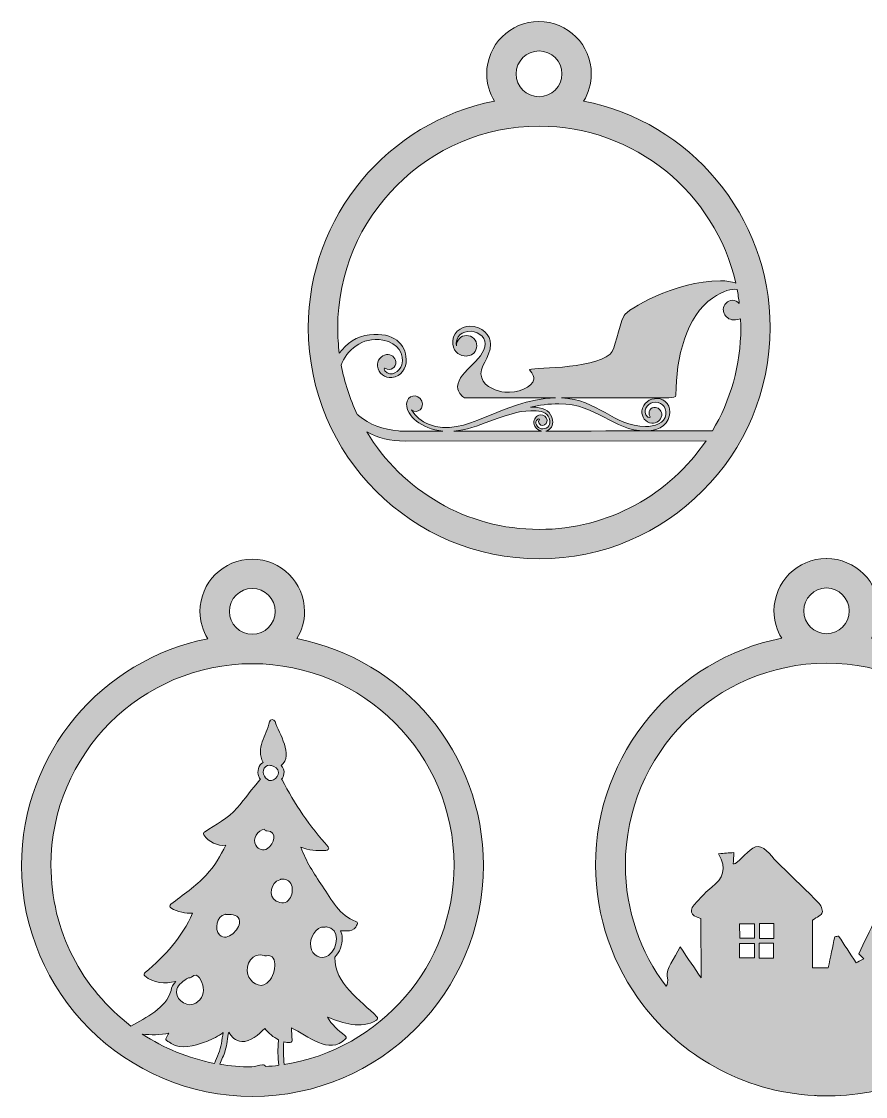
# Model space of a CAD drawing. Header units: inches. Extents: x -1104 to 5451, y -3757 to -136.
# Drawn here: x -418 to 300, y -3757 to -2843 of the extents above; entities that cross this region are included whole.
import ezdxf

# ---------------------------------------------------------------- set-up
doc = ezdxf.new("R2010")
doc.units = ezdxf.units.IN
doc.header["$MEASUREMENT"] = 0
doc.layers.add('Layer 1', color=7, linetype='Continuous')

# ---------------------------------------------------------------- blocks, each defined once
blk = doc.blocks.new('block 4')
at = {"layer": 'Layer 1', "true_color": 0xf8ca98}
h = blk.add_hatch(color=31, dxfattribs=at)
h.dxf.hatch_style = 2
edge = h.paths.add_edge_path()
edge.add_spline(control_points=[(218.92, -3103.1), (218.84, -3007.73), (150.48, -2928.09), (60.21, -2910.43), (64.36, -2903.67), (66.74, -2895.73), (66.73, -2887.24), (66.71, -2862.7), (46.73, -2842.75), (22.19, -2842.77), (-2.35, -2842.8), (-22.29, -2862.77), (-22.27, -2887.31), (-22.26, -2895.8), (-19.85, -2903.74), (-15.71, -2910.5), (-105.94, -2928.31), (-174.16, -3008.07), (-174.08, -3103.44), (-173.99, -3211.79), (-85.76, -3299.87), (22.59, -3299.77), (130.94, -3299.68), (219.01, -3211.45), (218.92, -3103.1)], knot_values=[0, 0, 0, 0, 1, 1, 1, 2, 2, 2, 3, 3, 3, 4, 4, 4, 5, 5, 5, 6, 6, 6, 7, 7, 7, 8, 8, 8, 8], degree=3, periodic=1)
edge = h.paths.add_edge_path()
edge.add_spline(control_points=[(169.71, -3191.04), (169.49, -3190.99), (169.29, -3190.97), (169.12, -3190.97), (169.12, -3190.97), (96.89, -3191.03), (28.16, -3191.09), (31.97, -3190.23), (34.61, -3186.33), (33.82, -3181.79), (32.58, -3174.65), (27.12, -3171.58), (19.53, -3170.82), (18.24, -3170.69), (16.71, -3170.66), (14.95, -3170.74), (22.4, -3169.03), (30.39, -3167.92), (39.16, -3167.92), (71.85, -3167.89), (84.79, -3190.95), (112.94, -3190.92), (121.06, -3190.92), (131.36, -3188.17), (133.39, -3177.72), (134.9, -3170.03), (129.87, -3163.5), (122.91, -3163.51), (116.36, -3163.24), (110.6, -3167.38), (109.84, -3173.89), (109.24, -3179.09), (112.98, -3183.81), (118.18, -3184.41), (122.35, -3184.89), (126.12, -3181.91), (126.6, -3177.75), (126.98, -3174.41), (124.6, -3171.4), (121.27, -3171.01), (117.44, -3170.56), (114.15, -3174.68), (116.81, -3179.05), (117.17, -3179.65), (115.25, -3179.6), (114.71, -3179.15), (109.38, -3174.61), (114.43, -3167.51), (119.09, -3166.77), (125.28, -3165.78), (130.78, -3169.62), (130.24, -3177.04), (129.69, -3184.46), (119.94, -3187.21), (113.08, -3187.22), (113.08, -3187.22), (112.94, -3187.22), (112.94, -3187.22), (85.39, -3187.24), (72.4, -3163.85), (41.23, -3162.88), (41.23, -3162.88), (63.98, -3162.86), (63.98, -3162.86), (63.98, -3162.86), (129.5, -3162.8), (132.78, -3162.8), (136.06, -3162.8), (138.73, -3162.28), (138.72, -3160.43), (138.7, -3128.75), (147.79, -3092.86), (169.82, -3077.97), (179.35, -3071.53), (186.11, -3069.95), (190.78, -3070.6), (191.54, -3074.53), (192.17, -3078.5), (192.66, -3082.51), (191.23, -3080.91), (189.16, -3079.9), (186.84, -3079.9), (182.54, -3079.91), (179.06, -3083.4), (179.06, -3087.7), (179.06, -3088.92), (179.35, -3090.06), (179.84, -3091.09), (181.08, -3093.87), (183.76, -3096.52), (187.88, -3096.51), (190.07, -3096.51), (192.02, -3096.21), (193.74, -3095.67), (193.85, -3098.14), (193.92, -3100.63), (193.92, -3103.13), (193.95, -3135.23), (185.1, -3165.3), (169.71, -3191.04)], knot_values=[0, 0, 0, 0, 1, 1, 1, 2, 2, 2, 3, 3, 3, 4, 4, 4, 5, 5, 5, 6, 6, 6, 7, 7, 7, 8, 8, 8, 9, 9, 9, 10, 10, 10, 11, 11, 11, 12, 12, 12, 13, 13, 13, 14, 14, 14, 15, 15, 15, 16, 16, 16, 17, 17, 17, 18, 18, 18, 19, 19, 19, 20, 20, 20, 21, 21, 21, 22, 22, 22, 23, 23, 23, 24, 24, 24, 25, 25, 25, 26, 26, 26, 27, 27, 27, 28, 28, 28, 29, 29, 29, 30, 30, 30, 31, 31, 31, 32, 32, 32, 33, 33, 33, 33], degree=3, periodic=1)
edge = h.paths.add_edge_path()
edge.add_spline(control_points=[(-19.73, -3182.65), (1.07, -3175.48), (6.88, -3173.35), (19.91, -3173.97), (25.57, -3174.24), (30.38, -3176.3), (31.44, -3182.25), (32.31, -3187.13), (28.16, -3189.75), (24.03, -3189.1), (20.93, -3188.62), (17.56, -3183.89), (21.1, -3180.86), (21.46, -3180.56), (22.74, -3180.53), (22.5, -3180.93), (20.73, -3183.84), (22.93, -3186.58), (25.48, -3186.28), (27.7, -3186.01), (29.28, -3184), (29.02, -3181.78), (28.69, -3179.01), (26.18, -3177.03), (23.41, -3177.35), (19.94, -3177.76), (17.46, -3180.91), (17.87, -3184.37), (18.29, -3187.93), (20.95, -3190.42), (24.31, -3191.09), (-2.88, -3191.12), (-29.3, -3191.14), (-50.22, -3191.16), (-39.77, -3190.16), (-29.94, -3186.65), (-19.73, -3182.65)], knot_values=[0, 0, 0, 0, 1, 1, 1, 2, 2, 2, 3, 3, 3, 4, 4, 4, 5, 5, 5, 6, 6, 6, 7, 7, 7, 8, 8, 8, 9, 9, 9, 10, 10, 10, 11, 11, 11, 12, 12, 12, 12], degree=3, periodic=1)
edge = h.paths.add_edge_path()
edge.add_spline(control_points=[(22.22, -2867.77), (32.97, -2867.76), (41.72, -2876.5), (41.73, -2887.26), (41.74, -2898.01), (33, -2906.76), (22.25, -2906.77), (11.5, -2906.78), (2.74, -2898.04), (2.73, -2887.29), (2.72, -2876.53), (11.47, -2867.78), (22.22, -2867.77)], knot_values=[0, 0, 0, 0, 1, 1, 1, 2, 2, 2, 3, 3, 3, 4, 4, 4, 4], degree=3, periodic=1)
edge = h.paths.add_edge_path()
edge.add_spline(control_points=[(22.27, -2931.77), (103.84, -2931.7), (172.32, -2988.87), (189.67, -3065.27), (185.93, -3063.98), (181.55, -3063.3), (176.68, -3063.3), (137, -3063.34), (96.83, -3088.29), (94.58, -3092.8), (89.27, -3103.43), (87.42, -3121.62), (82.71, -3125.72), (67.54, -3138.94), (12.69, -3137.17), (14.02, -3138.91), (17.62, -3142.61), (17.89, -3145.38), (17.72, -3146.9), (16.94, -3154.05), (3.77, -3159.16), (-6.88, -3158), (-12.98, -3157.33), (-23.98, -3153.99), (-26.57, -3145.91), (-29.8, -3135.87), (-19, -3129.5), (-19.01, -3117.2), (-19.02, -3109.61), (-26, -3101.82), (-36.66, -3101.83), (-44.35, -3101.84), (-52.53, -3108.17), (-51.1, -3117.33), (-49.97, -3124.61), (-44.92, -3127.32), (-39.41, -3127.26), (-38.76, -3127.26), (-35.53, -3127.22), (-33.32, -3124.78), (-31.7, -3123.19), (-30.7, -3120.99), (-30.7, -3118.54), (-30.7, -3113.73), (-34.61, -3109.83), (-39.42, -3109.83), (-44.23, -3109.84), (-48.13, -3113.74), (-48.13, -3118.56), (-49.22, -3113.76), (-45.93, -3107.26), (-38.4, -3106.35), (-30.71, -3105.42), (-23.63, -3110.54), (-23.62, -3116.79), (-23.61, -3131.11), (-49.89, -3142.16), (-46.76, -3155.57), (-45.94, -3159.09), (-43.22, -3161.49), (-41.12, -3162.95), (-41.12, -3162.95), (36.2, -3162.88), (36.2, -3162.88), (-11.11, -3164.29), (-39.94, -3197.98), (-71.74, -3185.24), (-77.56, -3182.91), (-83.23, -3178.61), (-86.23, -3173.05), (-81.09, -3177.05), (-75.04, -3171.27), (-77.5, -3165.75), (-80.78, -3158.39), (-90.23, -3160.49), (-90.43, -3168.13), (-90.69, -3177.72), (-78.11, -3189.44), (-59.76, -3191.17), (-77.45, -3191.18), (-89.76, -3191.19), (-92.9, -3191.2), (-94.25, -3191.2), (-95.76, -3191.13), (-97.34, -3190.99), (-110.25, -3189.89), (-122.38, -3185.63), (-131.5, -3177.75), (-131.82, -3177.48), (-132.13, -3177.2), (-132.44, -3176.93), (-138.71, -3163.8), (-143.35, -3149.75), (-146.12, -3135.04), (-141.74, -3122.62), (-128.73, -3110.52), (-110.55, -3113.74), (-97.18, -3116.11), (-92.23, -3126), (-94.6, -3134.79), (-96.04, -3140.11), (-103.75, -3146.15), (-109.06, -3139.93), (-109.6, -3139.31), (-109.65, -3137.05), (-108.95, -3137.48), (-103.84, -3140.58), (-99.04, -3136.72), (-99.57, -3132.25), (-100.02, -3128.36), (-103.55, -3125.58), (-107.45, -3126.03), (-112.31, -3126.61), (-115.79, -3131.02), (-115.22, -3135.89), (-114.5, -3141.97), (-108.99, -3146.32), (-102.91, -3145.6), (-95.3, -3144.71), (-90.43, -3137.86), (-90.76, -3130.21), (-91.32, -3117.02), (-101.03, -3106.96), (-122.09, -3109.18), (-132.4, -3110.26), (-142.07, -3116.63), (-147.71, -3124.95), (-148.61, -3117.9), (-149.07, -3110.71), (-149.08, -3103.42), (-149.16, -3008.85), (-72.29, -2931.86), (22.27, -2931.77)], knot_values=[0, 0, 0, 0, 1, 1, 1, 2, 2, 2, 3, 3, 3, 4, 4, 4, 5, 5, 5, 6, 6, 6, 7, 7, 7, 8, 8, 8, 9, 9, 9, 10, 10, 10, 11, 11, 11, 12, 12, 12, 13, 13, 13, 14, 14, 14, 15, 15, 15, 16, 16, 16, 17, 17, 17, 18, 18, 18, 19, 19, 19, 20, 20, 20, 21, 21, 21, 22, 22, 22, 23, 23, 23, 24, 24, 24, 25, 25, 25, 26, 26, 26, 27, 27, 27, 28, 28, 28, 29, 29, 29, 30, 30, 30, 31, 31, 31, 32, 32, 32, 33, 33, 33, 34, 34, 34, 35, 35, 35, 36, 36, 36, 37, 37, 37, 38, 38, 38, 39, 39, 39, 40, 40, 40, 41, 41, 41, 42, 42, 42, 43, 43, 43, 44, 44, 44, 44], degree=3, periodic=1)
edge = h.paths.add_edge_path()
edge.add_spline(control_points=[(22.57, -3274.77), (-39.68, -3274.83), (-94.31, -3241.53), (-124.41, -3191.8), (-114.99, -3196.86), (-104.18, -3199.63), (-91.8, -3199.62), (-91.8, -3199.62), (164.38, -3199.4), (164.38, -3199.4), (133.53, -3244.81), (81.49, -3274.72), (22.57, -3274.77)], knot_values=[0, 0, 0, 0, 1, 1, 1, 2, 2, 2, 3, 3, 3, 4, 4, 4, 4], degree=3, periodic=1)
h = blk.add_hatch(color=31, dxfattribs=at)
h.dxf.hatch_style = 2
edge = h.paths.add_edge_path()
edge.add_spline(control_points=[(-183.78, -3367.64), (-179.65, -3360.88), (-177.27, -3352.94), (-177.27, -3344.45), (-177.29, -3319.91), (-197.27, -3299.96), (-221.81, -3299.98), (-246.34, -3300.01), (-266.29, -3319.98), (-266.27, -3344.52), (-266.27, -3353.01), (-263.86, -3360.95), (-259.71, -3367.71), (-349.94, -3385.53), (-418.17, -3465.28), (-418.09, -3560.65), (-417.99, -3669), (-329.77, -3757.08), (-221.42, -3756.98), (-113.07, -3756.89), (-24.99, -3668.66), (-25.09, -3560.31), (-25.17, -3464.95), (-93.53, -3385.3), (-183.78, -3367.64)], knot_values=[0, 0, 0, 0, 1, 1, 1, 2, 2, 2, 3, 3, 3, 4, 4, 4, 5, 5, 5, 6, 6, 6, 7, 7, 7, 8, 8, 8, 8], degree=3, periodic=1)
edge = h.paths.add_edge_path()
edge.add_spline(control_points=[(-221.79, -3324.98), (-211.03, -3324.98), (-202.28, -3333.71), (-202.27, -3344.47), (-202.26, -3355.22), (-211, -3363.98), (-221.76, -3363.98), (-232.51, -3363.99), (-241.26, -3355.25), (-241.27, -3344.5), (-241.28, -3333.74), (-232.54, -3324.99), (-221.79, -3324.98)], knot_values=[0, 0, 0, 0, 1, 1, 1, 2, 2, 2, 3, 3, 3, 4, 4, 4, 4], degree=3, periodic=1)
edge = h.paths.add_edge_path()
edge.add_spline(control_points=[(-315.38, -3703.99), (-308.12, -3704.89), (-300.08, -3704.72), (-292.65, -3703.14), (-293.59, -3704.54), (-294.44, -3706), (-295.18, -3707.42), (-295.63, -3708.27), (-295.07, -3709.3), (-294.34, -3709.77), (-293.38, -3710.37), (-292.35, -3711.1), (-291.27, -3711.53), (-291.13, -3711.69), (-290.98, -3711.87), (-290.74, -3712.02), (-282.33, -3717.46), (-271.15, -3714.05), (-262.46, -3710.99), (-257.35, -3709.2), (-252.41, -3706.7), (-247.91, -3703.66), (-247.43, -3703.34), (-247, -3702.93), (-246.56, -3702.55), (-247.11, -3705.68), (-247.45, -3708.88), (-247.98, -3711.98), (-248.99, -3717.84), (-251.62, -3723.38), (-254.05, -3728.89), (-276.31, -3724.6), (-297.06, -3716), (-315.38, -3703.99)], knot_values=[0, 0, 0, 0, 1, 1, 1, 2, 2, 2, 3, 3, 3, 4, 4, 4, 5, 5, 5, 6, 6, 6, 7, 7, 7, 8, 8, 8, 9, 9, 9, 10, 10, 10, 11, 11, 11, 11], degree=3, periodic=1)
edge = h.paths.add_edge_path()
edge.add_spline(control_points=[(-285.98, -3665.81), (-284.65, -3661.54), (-280.06, -3658.6), (-276.12, -3656.01), (-275.22, -3656.25), (-274.2, -3656.17), (-273.5, -3655.53), (-267.73, -3650.18), (-264.39, -3659.76), (-263.54, -3664.26), (-262.35, -3670.57), (-266.09, -3676.5), (-272.07, -3678.55), (-279.13, -3680.95), (-288.24, -3673.15), (-285.98, -3665.81)], knot_values=[0, 0, 0, 0, 1, 1, 1, 2, 2, 2, 3, 3, 3, 4, 4, 4, 5, 5, 5, 5], degree=3, periodic=1)
edge = h.paths.add_edge_path()
edge.add_spline(control_points=[(-245.06, -3602.24), (-244.87, -3602.2), (-244.76, -3602.13), (-244.59, -3602.07), (-244.19, -3602.29), (-243.73, -3602.45), (-243.18, -3602.41), (-238.95, -3602.15), (-232.59, -3602.5), (-232.58, -3608.08), (-232.56, -3612.15), (-235.43, -3616.15), (-238.4, -3618.68), (-241.62, -3621.46), (-246.14, -3623.02), (-249.54, -3619.71), (-254.32, -3615.04), (-252.07, -3603.38), (-245.06, -3602.24)], knot_values=[0, 0, 0, 0, 1, 1, 1, 2, 2, 2, 3, 3, 3, 4, 4, 4, 5, 5, 5, 6, 6, 6, 6], degree=3, periodic=1)
edge = h.paths.add_edge_path()
edge.add_spline(control_points=[(-210.56, -3731.62), (-210.85, -3730.68), (-211.79, -3729.89), (-213.13, -3730.1), (-216.18, -3730.6), (-219.2, -3731.27), (-222.22, -3731.98), (-231.47, -3731.94), (-240.56, -3731.17), (-249.41, -3729.71), (-247.78, -3725.83), (-246.11, -3721.97), (-244.74, -3717.98), (-243.01, -3712.92), (-242.88, -3707.43), (-241.79, -3702.24), (-239.39, -3706.47), (-236.11, -3709.92), (-230.79, -3710.31), (-223.26, -3710.86), (-216.41, -3704.38), (-211.23, -3699.28), (-207.91, -3703.18), (-203.76, -3706.7), (-199.34, -3708.87), (-199.47, -3709.09), (-199.56, -3709.33), (-199.58, -3709.62), (-200.15, -3716.44), (-200.09, -3723.6), (-199.21, -3730.53), (-202.96, -3731.02), (-206.74, -3731.38), (-210.56, -3731.62)], knot_values=[0, 0, 0, 0, 1, 1, 1, 2, 2, 2, 3, 3, 3, 4, 4, 4, 5, 5, 5, 6, 6, 6, 7, 7, 7, 8, 8, 8, 9, 9, 9, 10, 10, 10, 11, 11, 11, 11], degree=3, periodic=1)
edge = h.paths.add_edge_path()
edge.add_spline(control_points=[(-211.38, -3529.64), (-211.26, -3530.44), (-210.62, -3531.17), (-209.39, -3531.23), (-199.74, -3531.64), (-203.23, -3542.19), (-208.73, -3546.1), (-212.39, -3548.67), (-216.6, -3547.04), (-218.84, -3543.42), (-222.12, -3538.13), (-217.01, -3530.36), (-211.38, -3529.64)], knot_values=[0, 0, 0, 0, 1, 1, 1, 2, 2, 2, 3, 3, 3, 4, 4, 4, 4], degree=3, periodic=1)
edge = h.paths.add_edge_path()
edge.add_spline(control_points=[(-212.31, -3479.52), (-211.73, -3477.37), (-209.45, -3474.8), (-206.97, -3475.37), (-206.57, -3475.46), (-206.14, -3475.48), (-205.73, -3475.42), (-205.66, -3475.45), (-205.62, -3475.48), (-205.56, -3475.5), (-202.69, -3476.32), (-199.31, -3477.92), (-199.41, -3481.39), (-199.49, -3483.96), (-201.4, -3486.49), (-203.64, -3487.63), (-206.25, -3488.98), (-208.54, -3488.26), (-210.39, -3486.04), (-211.84, -3484.33), (-212.89, -3481.76), (-212.31, -3479.52)], knot_values=[0, 0, 0, 0, 1, 1, 1, 2, 2, 2, 3, 3, 3, 4, 4, 4, 5, 5, 5, 6, 6, 6, 7, 7, 7, 7], degree=3, periodic=1)
edge = h.paths.add_edge_path()
edge.add_spline(control_points=[(-211.73, -3637.27), (-211.39, -3637.38), (-211.06, -3637.43), (-210.76, -3637.42), (-210.41, -3637.52), (-210.01, -3637.59), (-209.55, -3637.48), (-203.8, -3636.19), (-202.44, -3641.26), (-202.68, -3646.06), (-202.91, -3651.41), (-205.25, -3657.39), (-209.51, -3660.79), (-215.58, -3665.64), (-223.64, -3659.56), (-225.6, -3653.39), (-228.37, -3644.68), (-221.33, -3633.96), (-211.73, -3637.27)], knot_values=[0, 0, 0, 0, 1, 1, 1, 2, 2, 2, 3, 3, 3, 4, 4, 4, 5, 5, 5, 6, 6, 6, 6], degree=3, periodic=1)
edge = h.paths.add_edge_path()
edge.add_spline(control_points=[(-201.31, -3590.84), (-208.64, -3586.69), (-206.07, -3574.98), (-198.45, -3572.83), (-198.02, -3572.72), (-197.72, -3572.52), (-197.5, -3572.3), (-193.46, -3571.84), (-189.84, -3573.06), (-188.36, -3577.4), (-187.07, -3581.2), (-187.84, -3585.81), (-190.05, -3589.09), (-192.84, -3593.26), (-197.26, -3593.15), (-201.31, -3590.84)], knot_values=[0, 0, 0, 0, 1, 1, 1, 2, 2, 2, 3, 3, 3, 4, 4, 4, 5, 5, 5, 5], degree=3, periodic=1)
edge = h.paths.add_edge_path()
edge.add_spline(control_points=[(-194.61, -3729.86), (-195.4, -3723.45), (-195.44, -3716.87), (-194.94, -3710.53), (-193.17, -3710.98), (-191.4, -3711.2), (-189.62, -3711.09), (-188.39, -3711.02), (-187.64, -3709.94), (-187.76, -3708.81), (-188.08, -3705.38), (-188.44, -3702.02), (-188.53, -3698.68), (-174.3, -3705.05), (-156.58, -3722.34), (-142.34, -3708.1), (-141.43, -3707.2), (-142.08, -3705.93), (-142.92, -3705.3), (-148.82, -3700.93), (-154.2, -3695.71), (-157.88, -3689.6), (-143.94, -3694.5), (-129.89, -3700.43), (-116.01, -3692.07), (-115, -3691.47), (-114.95, -3690.06), (-115.73, -3689.27), (-129.52, -3675.1), (-152.13, -3661), (-151.45, -3638.81), (-151.44, -3638.67), (-151.49, -3638.58), (-151.51, -3638.46), (-147.36, -3634.37), (-145.17, -3627.96), (-145.27, -3622.45), (-145.3, -3620.09), (-145.81, -3618.01), (-146.66, -3616.25), (-144.95, -3616.01), (-142.79, -3616.39), (-141.3, -3616.31), (-138.46, -3616.17), (-135.44, -3615.38), (-133.61, -3613.05), (-133.26, -3612.59), (-133.14, -3612.13), (-133.2, -3611.71), (-131.9, -3610.89), (-131.56, -3608.91), (-133.6, -3608.2), (-147.22, -3603.53), (-154.56, -3589.47), (-162.1, -3578.16), (-169.44, -3567.14), (-176.09, -3557.26), (-180.39, -3544.97), (-174.02, -3548.12), (-166.8, -3547.77), (-159.26, -3547.94), (-157.49, -3547.99), (-155.83, -3546.34), (-157.27, -3544.72), (-172.69, -3527.34), (-185.83, -3508.33), (-196.47, -3487.68), (-196.56, -3487.51), (-196.66, -3487.38), (-196.78, -3487.25), (-195.82, -3485.9), (-195.15, -3484.35), (-194.84, -3482.73), (-194.27, -3479.81), (-195.34, -3477.43), (-197.17, -3475.59), (-186.35, -3466.35), (-199.13, -3448.56), (-202.37, -3438.2), (-203.08, -3435.94), (-206.43, -3436), (-207.02, -3438.3), (-210.02, -3450.07), (-218.94, -3460.96), (-212.61, -3472.87), (-216.31, -3475.27), (-218.17, -3480.25), (-216.18, -3484.94), (-215.8, -3485.8), (-215.33, -3486.59), (-214.82, -3487.35), (-214.98, -3487.46), (-215.13, -3487.59), (-215.28, -3487.75), (-221.87, -3495.59), (-228.14, -3503.7), (-234.63, -3511.63), (-242.46, -3521.21), (-252.8, -3525.05), (-262.4, -3532.15), (-263.11, -3532.66), (-263.57, -3533.72), (-263.01, -3534.53), (-258.55, -3540.91), (-251.67, -3544.03), (-244.39, -3543.4), (-248.99, -3552.46), (-253.59, -3560.94), (-261.01, -3568.8), (-269.9, -3578.21), (-280.79, -3585.78), (-291.14, -3593.46), (-292.28, -3594.31), (-292.18, -3595.9), (-290.97, -3596.63), (-284.99, -3600.28), (-278.72, -3601.57), (-272.52, -3601.24), (-281.51, -3621.54), (-295.98, -3637.51), (-312.92, -3651.64), (-313.76, -3652.35), (-314.13, -3653.63), (-313.19, -3654.46), (-305.9, -3660.86), (-296.28, -3661.54), (-286.88, -3659.22), (-289.02, -3661.46), (-290.56, -3663.99), (-290.89, -3666.97), (-295.09, -3682.03), (-312.2, -3689.83), (-325.06, -3697.16), (-366.32, -3665.84), (-393.04, -3616.31), (-393.09, -3560.63), (-393.17, -3466.06), (-316.29, -3389.07), (-221.73, -3388.98), (-127.16, -3388.9), (-50.17, -3465.77), (-50.09, -3560.34), (-50.01, -3645.77), (-112.75, -3716.87), (-194.61, -3729.86)], knot_values=[0, 0, 0, 0, 1, 1, 1, 2, 2, 2, 3, 3, 3, 4, 4, 4, 5, 5, 5, 6, 6, 6, 7, 7, 7, 8, 8, 8, 9, 9, 9, 10, 10, 10, 11, 11, 11, 12, 12, 12, 13, 13, 13, 14, 14, 14, 15, 15, 15, 16, 16, 16, 17, 17, 17, 18, 18, 18, 19, 19, 19, 20, 20, 20, 21, 21, 21, 22, 22, 22, 23, 23, 23, 24, 24, 24, 25, 25, 25, 26, 26, 26, 27, 27, 27, 28, 28, 28, 29, 29, 29, 30, 30, 30, 31, 31, 31, 32, 32, 32, 33, 33, 33, 34, 34, 34, 35, 35, 35, 36, 36, 36, 37, 37, 37, 38, 38, 38, 39, 39, 39, 40, 40, 40, 41, 41, 41, 42, 42, 42, 43, 43, 43, 44, 44, 44, 45, 45, 45, 46, 46, 46, 47, 47, 47, 48, 48, 48, 48], degree=3, periodic=1)
edge = h.paths.add_edge_path()
edge.add_spline(control_points=[(-159.85, -3612.93), (-159.41, -3612.96), (-159.05, -3612.89), (-158.73, -3612.76), (-146.57, -3613.86), (-148.38, -3631.1), (-156.96, -3637.15), (-163.24, -3641.62), (-170.95, -3636.65), (-172.07, -3629.83), (-173.27, -3622.6), (-168.13, -3612.25), (-159.85, -3612.93)], knot_values=[0, 0, 0, 0, 1, 1, 1, 2, 2, 2, 3, 3, 3, 4, 4, 4, 4], degree=3, periodic=1)
h = blk.add_hatch(color=31, dxfattribs=at)
h.dxf.hatch_style = 2
edge = h.paths.add_edge_path()
edge.add_spline(control_points=[(305.01, -3367.22), (309.14, -3360.46), (311.53, -3352.51), (311.53, -3344.02), (311.51, -3319.48), (291.53, -3299.54), (266.99, -3299.56), (266.93, -3299.56), (266.87, -3299.57), (266.82, -3299.57), (266.76, -3299.57), (266.7, -3299.56), (266.65, -3299.56), (242.12, -3299.58), (222.16, -3319.57), (222.18, -3344.1), (222.19, -3352.6), (224.6, -3360.54), (228.74, -3367.3), (138.52, -3385.1), (70.29, -3464.87), (70.37, -3560.23), (70.41, -3604.91), (85.43, -3646.14), (110.68, -3679.17), (127.12, -3700.68), (147.9, -3718.71), (171.7, -3731.94), (197.12, -3746.07), (225.99, -3754.7), (256.69, -3756.28), (257.17, -3756.3), (257.65, -3756.32), (258.13, -3756.35), (259.34, -3756.4), (260.55, -3756.45), (261.77, -3756.48), (263.1, -3756.52), (264.45, -3756.53), (265.79, -3756.54), (266.21, -3756.55), (266.62, -3756.56), (267.04, -3756.56), (267.11, -3756.56), (267.18, -3756.56), (267.24, -3756.56), (267.29, -3756.56), (267.34, -3756.56), (267.38, -3756.56), (267.62, -3756.56), (267.86, -3756.55), (268.1, -3756.55), (269.14, -3756.55), (270.18, -3756.53), (271.21, -3756.51), (272.07, -3756.49), (272.92, -3756.47), (273.77, -3756.44), (273.91, -3756.44), (274.05, -3756.43), (274.19, -3756.43), (379.4, -3752.73), (463.81, -3665.96), (463.71, -3559.89), (463.63, -3464.52), (395.27, -3384.88), (305.01, -3367.22)], knot_values=[0, 0, 0, 0, 1, 1, 1, 2, 2, 2, 3, 3, 3, 4, 4, 4, 5, 5, 5, 6, 6, 6, 7, 7, 7, 8, 8, 8, 9, 9, 9, 10, 10, 10, 11, 11, 11, 12, 12, 12, 13, 13, 13, 14, 14, 14, 15, 15, 15, 16, 16, 16, 17, 17, 17, 18, 18, 18, 19, 19, 19, 20, 20, 20, 21, 21, 21, 22, 22, 22, 22], degree=3, periodic=1)
edge = h.paths.add_edge_path()
edge.add_spline(control_points=[(266.84, -3324.57), (277.52, -3324.66), (286.17, -3333.35), (286.18, -3344.05), (286.19, -3354.75), (277.55, -3363.45), (266.87, -3363.55), (256.2, -3363.47), (247.54, -3354.77), (247.53, -3344.08), (247.52, -3333.38), (256.17, -3324.67), (266.84, -3324.57)], knot_values=[0, 0, 0, 0, 1, 1, 1, 2, 2, 2, 3, 3, 3, 4, 4, 4, 4], degree=3, periodic=1)
h.paths.add_polyline_path([(205.52, -3639.2), (192.92, -3639.21), (192.91, -3626.84), (205.51, -3626.83)])
h.paths.add_polyline_path([(205.5, -3622.53), (192.97, -3622.54), (192.96, -3610.31), (205.49, -3610.3)])
h.paths.add_polyline_path([(221.78, -3639.29), (209.46, -3639.3), (209.45, -3626.73), (221.77, -3626.72)])
h.paths.add_polyline_path([(222.15, -3622.76), (209.78, -3622.77), (209.77, -3610.04), (222.14, -3610.03)])
edge = h.paths.add_edge_path()
edge.add_spline(control_points=[(419.97, -3637.31), (414.35, -3642.1), (414.73, -3652.7), (407.18, -3651.88), (402.6, -3640.05), (398.72, -3630.02), (394.43, -3618.92), (389.7, -3624), (386.32, -3627.63), (382.73, -3631.47), (378.45, -3627.9), (374.81, -3624.86), (371.23, -3621.87), (377.29, -3610.48), (364.34, -3607.76), (361.58, -3600.46), (361.24, -3599.58), (354.52, -3599.56), (354.14, -3600.52), (351.23, -3607.61), (337.83, -3609.93), (344.44, -3621.31), (340.65, -3624.93), (336.85, -3628.54), (332.51, -3632.67), (335.77, -3634.67), (337.86, -3635.96), (340.51, -3637.59), (337.46, -3639.89), (335.07, -3641.68), (332.46, -3643.65), (329.86, -3641.46), (327.59, -3639.55), (325.32, -3637.63), (326.98, -3635.73), (328.22, -3634.3), (329.15, -3633.24), (322.95, -3624.24), (317.09, -3615.76), (309.31, -3604.49), (303.39, -3616.83), (299.01, -3626), (294.37, -3635.68), (295.15, -3636.5), (296.47, -3637.88), (298.49, -3639.99), (295.67, -3641.49), (293.25, -3642.78), (292.14, -3643.37), (286.71, -3635.08), (281.95, -3627.83), (277.2, -3620.58), (276.1, -3620.81), (274.99, -3621.05), (273.89, -3621.27), (272.11, -3629.81), (270.33, -3638.35), (268.41, -3647.6), (268.41, -3647.6), (254.98, -3647.61), (254.98, -3647.61), (254.98, -3647.61), (254.94, -3607.14), (254.94, -3607.14), (258.78, -3604.33), (262.79, -3602.86), (263.24, -3600.67), (263.76, -3598.1), (261.92, -3594.18), (259.85, -3592.08), (249.08, -3581.11), (237.98, -3570.48), (226.87, -3559.86), (220.97, -3554.22), (215.06, -3544.9), (208.71, -3544.52), (202.81, -3544.16), (196.33, -3553.47), (190.07, -3558.47), (189.45, -3558.96), (188.48, -3559.01), (187.52, -3559.3), (187.69, -3556.07), (187.84, -3553.29), (188.04, -3549.58), (183.52, -3549.92), (180.09, -3550.19), (175.09, -3550.56), (182.4, -3563.26), (178.61, -3571.78), (169.15, -3579.12), (164.59, -3582.65), (160.73, -3587.11), (156.69, -3591.27), (149.14, -3598.99), (150.31, -3603.1), (160.06, -3605.73), (160.06, -3605.73), (160.1, -3656.14), (160.1, -3656.14), (154.6, -3648), (149.15, -3639.94), (142.23, -3629.72), (137.33, -3640.27), (129.97, -3648.49), (131.32, -3654.86), (132.24, -3659.23), (131.65, -3661.7), (130.29, -3663.22), (108.63, -3634.53), (95.75, -3598.85), (95.71, -3560.21), (95.63, -3465.7), (172.4, -3388.74), (266.89, -3388.56), (361.39, -3388.58), (438.29, -3465.41), (438.37, -3559.91), (438.39, -3587.74), (431.76, -3614.04), (419.97, -3637.31)], knot_values=[0, 0, 0, 0, 1, 1, 1, 2, 2, 2, 3, 3, 3, 4, 4, 4, 5, 5, 5, 6, 6, 6, 7, 7, 7, 8, 8, 8, 9, 9, 9, 10, 10, 10, 11, 11, 11, 12, 12, 12, 13, 13, 13, 14, 14, 14, 15, 15, 15, 16, 16, 16, 17, 17, 17, 18, 18, 18, 19, 19, 19, 20, 20, 20, 21, 21, 21, 22, 22, 22, 23, 23, 23, 24, 24, 24, 25, 25, 25, 26, 26, 26, 27, 27, 27, 28, 28, 28, 29, 29, 29, 30, 30, 30, 31, 31, 31, 32, 32, 32, 33, 33, 33, 34, 34, 34, 35, 35, 35, 36, 36, 36, 37, 37, 37, 38, 38, 38, 39, 39, 39, 40, 40, 40, 40], degree=3, periodic=1)
at = {"layer": 'Layer 1', "lineweight": 0}
for points in [[(205.5, -3622.53), (192.97, -3622.54), (192.96, -3610.31), (205.49, -3610.3), (205.5, -3622.53)], [(222.15, -3622.76), (209.78, -3622.77), (209.77, -3610.04), (222.14, -3610.03), (222.15, -3622.76)], [(205.52, -3639.2), (192.92, -3639.21), (192.91, -3626.84), (205.51, -3626.83), (205.52, -3639.2)], [(221.78, -3639.29), (209.46, -3639.3), (209.45, -3626.73), (221.77, -3626.72), (221.78, -3639.29)]]:
    blk.add_lwpolyline(points, dxfattribs=at)
for points, knots in [([(218.92, -3103.1), (218.84, -3007.73), (150.48, -2928.09), (60.21, -2910.43), (64.36, -2903.67), (66.74, -2895.73), (66.73, -2887.24), (66.71, -2862.7), (46.73, -2842.75), (22.19, -2842.77), (-2.35, -2842.8), (-22.29, -2862.77), (-22.27, -2887.31), (-22.26, -2895.8), (-19.85, -2903.74), (-15.71, -2910.5), (-105.94, -2928.31), (-174.16, -3008.07), (-174.08, -3103.44), (-173.99, -3211.79), (-85.76, -3299.87), (22.59, -3299.77), (130.94, -3299.68), (219.01, -3211.45), (218.92, -3103.1)], [0, 0, 0, 0, 1, 1, 1, 2, 2, 2, 3, 3, 3, 4, 4, 4, 5, 5, 5, 6, 6, 6, 7, 7, 7, 8, 8, 8, 8]), ([(22.22, -2867.77), (32.97, -2867.76), (41.72, -2876.5), (41.73, -2887.26), (41.74, -2898.01), (33, -2906.76), (22.25, -2906.77), (11.5, -2906.78), (2.74, -2898.04), (2.73, -2887.29), (2.72, -2876.53), (11.47, -2867.78), (22.22, -2867.77)], [0, 0, 0, 0, 1, 1, 1, 2, 2, 2, 3, 3, 3, 4, 4, 4, 4]), ([(22.27, -2931.77), (103.84, -2931.7), (172.32, -2988.87), (189.67, -3065.27), (185.93, -3063.98), (181.55, -3063.3), (176.68, -3063.3), (137, -3063.34), (96.83, -3088.29), (94.58, -3092.8), (89.27, -3103.43), (87.42, -3121.62), (82.71, -3125.72), (67.54, -3138.94), (12.69, -3137.17), (14.02, -3138.91), (17.62, -3142.61), (17.89, -3145.38), (17.72, -3146.9), (16.94, -3154.05), (3.77, -3159.16), (-6.88, -3158), (-12.98, -3157.33), (-23.98, -3153.99), (-26.57, -3145.91), (-29.8, -3135.87), (-19, -3129.5), (-19.01, -3117.2), (-19.02, -3109.61), (-26, -3101.82), (-36.66, -3101.83), (-44.35, -3101.84), (-52.53, -3108.17), (-51.1, -3117.33), (-49.97, -3124.61), (-44.92, -3127.32), (-39.41, -3127.26), (-38.76, -3127.26), (-35.53, -3127.22), (-33.32, -3124.78), (-31.7, -3123.19), (-30.7, -3120.99), (-30.7, -3118.54), (-30.7, -3113.73), (-34.61, -3109.83), (-39.42, -3109.83), (-44.23, -3109.84), (-48.13, -3113.74), (-48.13, -3118.56), (-49.22, -3113.76), (-45.93, -3107.26), (-38.4, -3106.35), (-30.71, -3105.42), (-23.63, -3110.54), (-23.62, -3116.79), (-23.61, -3131.11), (-49.89, -3142.16), (-46.76, -3155.57), (-45.94, -3159.09), (-43.22, -3161.49), (-41.12, -3162.95), (-41.12, -3162.95), (36.2, -3162.88), (36.2, -3162.88), (-11.11, -3164.29), (-39.94, -3197.98), (-71.74, -3185.24), (-77.56, -3182.91), (-83.23, -3178.61), (-86.23, -3173.05), (-81.09, -3177.05), (-75.04, -3171.27), (-77.5, -3165.75), (-80.78, -3158.39), (-90.23, -3160.49), (-90.43, -3168.13), (-90.69, -3177.72), (-78.11, -3189.44), (-59.76, -3191.17), (-77.45, -3191.18), (-89.76, -3191.19), (-92.9, -3191.2), (-94.25, -3191.2), (-95.76, -3191.13), (-97.34, -3190.99), (-110.25, -3189.89), (-122.38, -3185.63), (-131.5, -3177.75), (-131.82, -3177.48), (-132.13, -3177.2), (-132.44, -3176.93), (-138.71, -3163.8), (-143.35, -3149.75), (-146.12, -3135.04), (-141.74, -3122.62), (-128.73, -3110.52), (-110.55, -3113.74), (-97.18, -3116.11), (-92.23, -3126), (-94.6, -3134.79), (-96.04, -3140.11), (-103.75, -3146.15), (-109.06, -3139.93), (-109.6, -3139.31), (-109.65, -3137.05), (-108.95, -3137.48), (-103.84, -3140.58), (-99.04, -3136.72), (-99.57, -3132.25), (-100.02, -3128.36), (-103.55, -3125.58), (-107.45, -3126.03), (-112.31, -3126.61), (-115.79, -3131.02), (-115.22, -3135.89), (-114.5, -3141.97), (-108.99, -3146.32), (-102.91, -3145.6), (-95.3, -3144.71), (-90.43, -3137.86), (-90.76, -3130.21), (-91.32, -3117.02), (-101.03, -3106.96), (-122.09, -3109.18), (-132.4, -3110.26), (-142.07, -3116.63), (-147.71, -3124.95), (-148.61, -3117.9), (-149.07, -3110.71), (-149.08, -3103.42), (-149.16, -3008.85), (-72.29, -2931.86), (22.27, -2931.77)], [0, 0, 0, 0, 1, 1, 1, 2, 2, 2, 3, 3, 3, 4, 4, 4, 5, 5, 5, 6, 6, 6, 7, 7, 7, 8, 8, 8, 9, 9, 9, 10, 10, 10, 11, 11, 11, 12, 12, 12, 13, 13, 13, 14, 14, 14, 15, 15, 15, 16, 16, 16, 17, 17, 17, 18, 18, 18, 19, 19, 19, 20, 20, 20, 21, 21, 21, 22, 22, 22, 23, 23, 23, 24, 24, 24, 25, 25, 25, 26, 26, 26, 27, 27, 27, 28, 28, 28, 29, 29, 29, 30, 30, 30, 31, 31, 31, 32, 32, 32, 33, 33, 33, 34, 34, 34, 35, 35, 35, 36, 36, 36, 37, 37, 37, 38, 38, 38, 39, 39, 39, 40, 40, 40, 41, 41, 41, 42, 42, 42, 43, 43, 43, 44, 44, 44, 44]), ([(169.71, -3191.04), (169.49, -3190.99), (169.29, -3190.97), (169.12, -3190.97), (169.12, -3190.97), (96.89, -3191.03), (28.16, -3191.09), (31.97, -3190.23), (34.61, -3186.33), (33.82, -3181.79), (32.58, -3174.65), (27.12, -3171.58), (19.53, -3170.82), (18.24, -3170.69), (16.71, -3170.66), (14.95, -3170.74), (22.4, -3169.03), (30.39, -3167.92), (39.16, -3167.92), (71.85, -3167.89), (84.79, -3190.95), (112.94, -3190.92), (121.06, -3190.92), (131.36, -3188.17), (133.39, -3177.72), (134.9, -3170.03), (129.87, -3163.5), (122.91, -3163.51), (116.36, -3163.24), (110.6, -3167.38), (109.84, -3173.89), (109.24, -3179.09), (112.98, -3183.81), (118.18, -3184.41), (122.35, -3184.89), (126.12, -3181.91), (126.6, -3177.75), (126.98, -3174.41), (124.6, -3171.4), (121.27, -3171.01), (117.44, -3170.56), (114.15, -3174.68), (116.81, -3179.05), (117.17, -3179.65), (115.25, -3179.6), (114.71, -3179.15), (109.38, -3174.61), (114.43, -3167.51), (119.09, -3166.77), (125.28, -3165.78), (130.78, -3169.62), (130.24, -3177.04), (129.69, -3184.46), (119.94, -3187.21), (113.08, -3187.22), (113.08, -3187.22), (112.94, -3187.22), (112.94, -3187.22), (85.39, -3187.24), (72.4, -3163.85), (41.23, -3162.88), (41.23, -3162.88), (63.98, -3162.86), (63.98, -3162.86), (63.98, -3162.86), (129.5, -3162.8), (132.78, -3162.8), (136.06, -3162.8), (138.73, -3162.28), (138.72, -3160.43), (138.7, -3128.75), (147.79, -3092.86), (169.82, -3077.97), (179.35, -3071.53), (186.11, -3069.95), (190.78, -3070.6), (191.54, -3074.53), (192.17, -3078.5), (192.66, -3082.51), (191.23, -3080.91), (189.16, -3079.9), (186.84, -3079.9), (182.54, -3079.91), (179.06, -3083.4), (179.06, -3087.7), (179.06, -3088.92), (179.35, -3090.06), (179.84, -3091.09), (181.08, -3093.87), (183.76, -3096.52), (187.88, -3096.51), (190.07, -3096.51), (192.02, -3096.21), (193.74, -3095.67), (193.85, -3098.14), (193.92, -3100.63), (193.92, -3103.13), (193.95, -3135.23), (185.1, -3165.3), (169.71, -3191.04)], [0, 0, 0, 0, 1, 1, 1, 2, 2, 2, 3, 3, 3, 4, 4, 4, 5, 5, 5, 6, 6, 6, 7, 7, 7, 8, 8, 8, 9, 9, 9, 10, 10, 10, 11, 11, 11, 12, 12, 12, 13, 13, 13, 14, 14, 14, 15, 15, 15, 16, 16, 16, 17, 17, 17, 18, 18, 18, 19, 19, 19, 20, 20, 20, 21, 21, 21, 22, 22, 22, 23, 23, 23, 24, 24, 24, 25, 25, 25, 26, 26, 26, 27, 27, 27, 28, 28, 28, 29, 29, 29, 30, 30, 30, 31, 31, 31, 32, 32, 32, 33, 33, 33, 33]), ([(-19.73, -3182.65), (1.07, -3175.48), (6.88, -3173.35), (19.91, -3173.97), (25.57, -3174.24), (30.38, -3176.3), (31.44, -3182.25), (32.31, -3187.13), (28.16, -3189.75), (24.03, -3189.1), (20.93, -3188.62), (17.56, -3183.89), (21.1, -3180.86), (21.46, -3180.56), (22.74, -3180.53), (22.5, -3180.93), (20.73, -3183.84), (22.93, -3186.58), (25.48, -3186.28), (27.7, -3186.01), (29.28, -3184), (29.02, -3181.78), (28.69, -3179.01), (26.18, -3177.03), (23.41, -3177.35), (19.94, -3177.76), (17.46, -3180.91), (17.87, -3184.37), (18.29, -3187.93), (20.95, -3190.42), (24.31, -3191.09), (-2.88, -3191.12), (-29.3, -3191.14), (-50.22, -3191.16), (-39.77, -3190.16), (-29.94, -3186.65), (-19.73, -3182.65)], [0, 0, 0, 0, 1, 1, 1, 2, 2, 2, 3, 3, 3, 4, 4, 4, 5, 5, 5, 6, 6, 6, 7, 7, 7, 8, 8, 8, 9, 9, 9, 10, 10, 10, 11, 11, 11, 12, 12, 12, 12]), ([(22.57, -3274.77), (-39.68, -3274.83), (-94.31, -3241.53), (-124.41, -3191.8), (-114.99, -3196.86), (-104.18, -3199.63), (-91.8, -3199.62), (-91.8, -3199.62), (164.38, -3199.4), (164.38, -3199.4), (133.53, -3244.81), (81.49, -3274.72), (22.57, -3274.77)], [0, 0, 0, 0, 1, 1, 1, 2, 2, 2, 3, 3, 3, 4, 4, 4, 4]), ([(-183.78, -3367.64), (-179.65, -3360.88), (-177.27, -3352.94), (-177.27, -3344.45), (-177.29, -3319.91), (-197.27, -3299.96), (-221.81, -3299.98), (-246.34, -3300.01), (-266.29, -3319.98), (-266.27, -3344.52), (-266.27, -3353.01), (-263.86, -3360.95), (-259.71, -3367.71), (-349.94, -3385.53), (-418.17, -3465.28), (-418.09, -3560.65), (-417.99, -3669), (-329.77, -3757.08), (-221.42, -3756.98), (-113.07, -3756.89), (-24.99, -3668.66), (-25.09, -3560.31), (-25.17, -3464.95), (-93.53, -3385.3), (-183.78, -3367.64)], [0, 0, 0, 0, 1, 1, 1, 2, 2, 2, 3, 3, 3, 4, 4, 4, 5, 5, 5, 6, 6, 6, 7, 7, 7, 8, 8, 8, 8]), ([(305.01, -3367.22), (309.14, -3360.46), (311.53, -3352.51), (311.53, -3344.02), (311.51, -3319.48), (291.53, -3299.54), (266.99, -3299.56), (266.93, -3299.56), (266.87, -3299.57), (266.82, -3299.57), (266.76, -3299.57), (266.7, -3299.56), (266.65, -3299.56), (242.12, -3299.58), (222.16, -3319.57), (222.18, -3344.1), (222.19, -3352.6), (224.6, -3360.54), (228.74, -3367.3), (138.52, -3385.1), (70.29, -3464.87), (70.37, -3560.23), (70.41, -3604.91), (85.43, -3646.14), (110.68, -3679.17), (127.12, -3700.68), (147.9, -3718.71), (171.7, -3731.94), (197.12, -3746.07), (225.99, -3754.7), (256.69, -3756.28), (257.17, -3756.3), (257.65, -3756.32), (258.13, -3756.35), (259.34, -3756.4), (260.55, -3756.45), (261.77, -3756.48), (263.1, -3756.52), (264.45, -3756.53), (265.79, -3756.54), (266.21, -3756.55), (266.62, -3756.56), (267.04, -3756.56), (267.11, -3756.56), (267.18, -3756.56), (267.24, -3756.56), (267.29, -3756.56), (267.34, -3756.56), (267.38, -3756.56), (267.62, -3756.56), (267.86, -3756.55), (268.1, -3756.55), (269.14, -3756.55), (270.18, -3756.53), (271.21, -3756.51), (272.07, -3756.49), (272.92, -3756.47), (273.77, -3756.44), (273.91, -3756.44), (274.05, -3756.43), (274.19, -3756.43), (379.4, -3752.73), (463.81, -3665.96), (463.71, -3559.89), (463.63, -3464.52), (395.27, -3384.88), (305.01, -3367.22)], [0, 0, 0, 0, 1, 1, 1, 2, 2, 2, 3, 3, 3, 4, 4, 4, 5, 5, 5, 6, 6, 6, 7, 7, 7, 8, 8, 8, 9, 9, 9, 10, 10, 10, 11, 11, 11, 12, 12, 12, 13, 13, 13, 14, 14, 14, 15, 15, 15, 16, 16, 16, 17, 17, 17, 18, 18, 18, 19, 19, 19, 20, 20, 20, 21, 21, 21, 22, 22, 22, 22]), ([(-221.79, -3324.98), (-211.03, -3324.98), (-202.28, -3333.71), (-202.27, -3344.47), (-202.26, -3355.22), (-211, -3363.98), (-221.76, -3363.98), (-232.51, -3363.99), (-241.26, -3355.25), (-241.27, -3344.5), (-241.28, -3333.74), (-232.54, -3324.99), (-221.79, -3324.98)], [0, 0, 0, 0, 1, 1, 1, 2, 2, 2, 3, 3, 3, 4, 4, 4, 4]), ([(266.84, -3324.57), (277.52, -3324.66), (286.17, -3333.35), (286.18, -3344.05), (286.19, -3354.75), (277.55, -3363.45), (266.87, -3363.55), (256.2, -3363.47), (247.54, -3354.77), (247.53, -3344.08), (247.52, -3333.38), (256.17, -3324.67), (266.84, -3324.57)], [0, 0, 0, 0, 1, 1, 1, 2, 2, 2, 3, 3, 3, 4, 4, 4, 4]), ([(-194.61, -3729.86), (-195.4, -3723.45), (-195.44, -3716.87), (-194.94, -3710.53), (-193.17, -3710.98), (-191.4, -3711.2), (-189.62, -3711.09), (-188.39, -3711.02), (-187.64, -3709.94), (-187.76, -3708.81), (-188.08, -3705.38), (-188.44, -3702.02), (-188.53, -3698.68), (-174.3, -3705.05), (-156.58, -3722.34), (-142.34, -3708.1), (-141.43, -3707.2), (-142.08, -3705.93), (-142.92, -3705.3), (-148.82, -3700.93), (-154.2, -3695.71), (-157.88, -3689.6), (-143.94, -3694.5), (-129.89, -3700.43), (-116.01, -3692.07), (-115, -3691.47), (-114.95, -3690.06), (-115.73, -3689.27), (-129.52, -3675.1), (-152.13, -3661), (-151.45, -3638.81), (-151.44, -3638.67), (-151.49, -3638.58), (-151.51, -3638.46), (-147.36, -3634.37), (-145.17, -3627.96), (-145.27, -3622.45), (-145.3, -3620.09), (-145.81, -3618.01), (-146.66, -3616.25), (-144.95, -3616.01), (-142.79, -3616.39), (-141.3, -3616.31), (-138.46, -3616.17), (-135.44, -3615.38), (-133.61, -3613.05), (-133.26, -3612.59), (-133.14, -3612.13), (-133.2, -3611.71), (-131.9, -3610.89), (-131.56, -3608.91), (-133.6, -3608.2), (-147.22, -3603.53), (-154.56, -3589.47), (-162.1, -3578.16), (-169.44, -3567.14), (-176.09, -3557.26), (-180.39, -3544.97), (-174.02, -3548.12), (-166.8, -3547.77), (-159.26, -3547.94), (-157.49, -3547.99), (-155.83, -3546.34), (-157.27, -3544.72), (-172.69, -3527.34), (-185.83, -3508.33), (-196.47, -3487.68), (-196.56, -3487.51), (-196.66, -3487.38), (-196.78, -3487.25), (-195.82, -3485.9), (-195.15, -3484.35), (-194.84, -3482.73), (-194.27, -3479.81), (-195.34, -3477.43), (-197.17, -3475.59), (-186.35, -3466.35), (-199.13, -3448.56), (-202.37, -3438.2), (-203.08, -3435.94), (-206.43, -3436), (-207.02, -3438.3), (-210.02, -3450.07), (-218.94, -3460.96), (-212.61, -3472.87), (-216.31, -3475.27), (-218.17, -3480.25), (-216.18, -3484.94), (-215.8, -3485.8), (-215.33, -3486.59), (-214.82, -3487.35), (-214.98, -3487.46), (-215.13, -3487.59), (-215.28, -3487.75), (-221.87, -3495.59), (-228.14, -3503.7), (-234.63, -3511.63), (-242.46, -3521.21), (-252.8, -3525.05), (-262.4, -3532.15), (-263.11, -3532.66), (-263.57, -3533.72), (-263.01, -3534.53), (-258.55, -3540.91), (-251.67, -3544.03), (-244.39, -3543.4), (-248.99, -3552.46), (-253.59, -3560.94), (-261.01, -3568.8), (-269.9, -3578.21), (-280.79, -3585.78), (-291.14, -3593.46), (-292.28, -3594.31), (-292.18, -3595.9), (-290.97, -3596.63), (-284.99, -3600.28), (-278.72, -3601.57), (-272.52, -3601.24), (-281.51, -3621.54), (-295.98, -3637.51), (-312.92, -3651.64), (-313.76, -3652.35), (-314.13, -3653.63), (-313.19, -3654.46), (-305.9, -3660.86), (-296.28, -3661.54), (-286.88, -3659.22), (-289.02, -3661.46), (-290.56, -3663.99), (-290.89, -3666.97), (-295.09, -3682.03), (-312.2, -3689.83), (-325.06, -3697.16), (-366.32, -3665.84), (-393.04, -3616.31), (-393.09, -3560.63), (-393.17, -3466.06), (-316.29, -3389.07), (-221.73, -3388.98), (-127.16, -3388.9), (-50.17, -3465.77), (-50.09, -3560.34), (-50.01, -3645.77), (-112.75, -3716.87), (-194.61, -3729.86)], [0, 0, 0, 0, 1, 1, 1, 2, 2, 2, 3, 3, 3, 4, 4, 4, 5, 5, 5, 6, 6, 6, 7, 7, 7, 8, 8, 8, 9, 9, 9, 10, 10, 10, 11, 11, 11, 12, 12, 12, 13, 13, 13, 14, 14, 14, 15, 15, 15, 16, 16, 16, 17, 17, 17, 18, 18, 18, 19, 19, 19, 20, 20, 20, 21, 21, 21, 22, 22, 22, 23, 23, 23, 24, 24, 24, 25, 25, 25, 26, 26, 26, 27, 27, 27, 28, 28, 28, 29, 29, 29, 30, 30, 30, 31, 31, 31, 32, 32, 32, 33, 33, 33, 34, 34, 34, 35, 35, 35, 36, 36, 36, 37, 37, 37, 38, 38, 38, 39, 39, 39, 40, 40, 40, 41, 41, 41, 42, 42, 42, 43, 43, 43, 44, 44, 44, 45, 45, 45, 46, 46, 46, 47, 47, 47, 48, 48, 48, 48]), ([(419.97, -3637.31), (414.35, -3642.1), (414.73, -3652.7), (407.18, -3651.88), (402.6, -3640.05), (398.72, -3630.02), (394.43, -3618.92), (389.7, -3624), (386.32, -3627.63), (382.73, -3631.47), (378.45, -3627.9), (374.81, -3624.86), (371.23, -3621.87), (377.29, -3610.48), (364.34, -3607.76), (361.58, -3600.46), (361.24, -3599.58), (354.52, -3599.56), (354.14, -3600.52), (351.23, -3607.61), (337.83, -3609.93), (344.44, -3621.31), (340.65, -3624.93), (336.85, -3628.54), (332.51, -3632.67), (335.77, -3634.67), (337.86, -3635.96), (340.51, -3637.59), (337.46, -3639.89), (335.07, -3641.68), (332.46, -3643.65), (329.86, -3641.46), (327.59, -3639.55), (325.32, -3637.63), (326.98, -3635.73), (328.22, -3634.3), (329.15, -3633.24), (322.95, -3624.24), (317.09, -3615.76), (309.31, -3604.49), (303.39, -3616.83), (299.01, -3626), (294.37, -3635.68), (295.15, -3636.5), (296.47, -3637.88), (298.49, -3639.99), (295.67, -3641.49), (293.25, -3642.78), (292.14, -3643.37), (286.71, -3635.08), (281.95, -3627.83), (277.2, -3620.58), (276.1, -3620.81), (274.99, -3621.05), (273.89, -3621.27), (272.11, -3629.81), (270.33, -3638.35), (268.41, -3647.6), (268.41, -3647.6), (254.98, -3647.61), (254.98, -3647.61), (254.98, -3647.61), (254.94, -3607.14), (254.94, -3607.14), (258.78, -3604.33), (262.79, -3602.86), (263.24, -3600.67), (263.76, -3598.1), (261.92, -3594.18), (259.85, -3592.08), (249.08, -3581.11), (237.98, -3570.48), (226.87, -3559.86), (220.97, -3554.22), (215.06, -3544.9), (208.71, -3544.52), (202.81, -3544.16), (196.33, -3553.47), (190.07, -3558.47), (189.45, -3558.96), (188.48, -3559.01), (187.52, -3559.3), (187.69, -3556.07), (187.84, -3553.29), (188.04, -3549.58), (183.52, -3549.92), (180.09, -3550.19), (175.09, -3550.56), (182.4, -3563.26), (178.61, -3571.78), (169.15, -3579.12), (164.59, -3582.65), (160.73, -3587.11), (156.69, -3591.27), (149.14, -3598.99), (150.31, -3603.1), (160.06, -3605.73), (160.06, -3605.73), (160.1, -3656.14), (160.1, -3656.14), (154.6, -3648), (149.15, -3639.94), (142.23, -3629.72), (137.33, -3640.27), (129.97, -3648.49), (131.32, -3654.86), (132.24, -3659.23), (131.65, -3661.7), (130.29, -3663.22), (108.63, -3634.53), (95.75, -3598.85), (95.71, -3560.21), (95.63, -3465.7), (172.4, -3388.74), (266.89, -3388.56), (361.39, -3388.58), (438.29, -3465.41), (438.37, -3559.91), (438.39, -3587.74), (431.76, -3614.04), (419.97, -3637.31)], [0, 0, 0, 0, 1, 1, 1, 2, 2, 2, 3, 3, 3, 4, 4, 4, 5, 5, 5, 6, 6, 6, 7, 7, 7, 8, 8, 8, 9, 9, 9, 10, 10, 10, 11, 11, 11, 12, 12, 12, 13, 13, 13, 14, 14, 14, 15, 15, 15, 16, 16, 16, 17, 17, 17, 18, 18, 18, 19, 19, 19, 20, 20, 20, 21, 21, 21, 22, 22, 22, 23, 23, 23, 24, 24, 24, 25, 25, 25, 26, 26, 26, 27, 27, 27, 28, 28, 28, 29, 29, 29, 30, 30, 30, 31, 31, 31, 32, 32, 32, 33, 33, 33, 34, 34, 34, 35, 35, 35, 36, 36, 36, 37, 37, 37, 38, 38, 38, 39, 39, 39, 40, 40, 40, 40]), ([(-212.31, -3479.52), (-211.73, -3477.37), (-209.45, -3474.8), (-206.97, -3475.37), (-206.57, -3475.46), (-206.14, -3475.48), (-205.73, -3475.42), (-205.66, -3475.45), (-205.62, -3475.48), (-205.56, -3475.5), (-202.69, -3476.32), (-199.31, -3477.92), (-199.41, -3481.39), (-199.49, -3483.96), (-201.4, -3486.49), (-203.64, -3487.63), (-206.25, -3488.98), (-208.54, -3488.26), (-210.39, -3486.04), (-211.84, -3484.33), (-212.89, -3481.76), (-212.31, -3479.52)], [0, 0, 0, 0, 1, 1, 1, 2, 2, 2, 3, 3, 3, 4, 4, 4, 5, 5, 5, 6, 6, 6, 7, 7, 7, 7]), ([(-211.38, -3529.64), (-211.26, -3530.44), (-210.62, -3531.17), (-209.39, -3531.23), (-199.74, -3531.64), (-203.23, -3542.19), (-208.73, -3546.1), (-212.39, -3548.67), (-216.6, -3547.04), (-218.84, -3543.42), (-222.12, -3538.13), (-217.01, -3530.36), (-211.38, -3529.64)], [0, 0, 0, 0, 1, 1, 1, 2, 2, 2, 3, 3, 3, 4, 4, 4, 4]), ([(-201.31, -3590.84), (-208.64, -3586.69), (-206.07, -3574.98), (-198.45, -3572.83), (-198.02, -3572.72), (-197.72, -3572.52), (-197.5, -3572.3), (-193.46, -3571.84), (-189.84, -3573.06), (-188.36, -3577.4), (-187.07, -3581.2), (-187.84, -3585.81), (-190.05, -3589.09), (-192.84, -3593.26), (-197.26, -3593.15), (-201.31, -3590.84)], [0, 0, 0, 0, 1, 1, 1, 2, 2, 2, 3, 3, 3, 4, 4, 4, 5, 5, 5, 5]), ([(-245.06, -3602.24), (-244.87, -3602.2), (-244.76, -3602.13), (-244.59, -3602.07), (-244.19, -3602.29), (-243.73, -3602.45), (-243.18, -3602.41), (-238.95, -3602.15), (-232.59, -3602.5), (-232.58, -3608.08), (-232.56, -3612.15), (-235.43, -3616.15), (-238.4, -3618.68), (-241.62, -3621.46), (-246.14, -3623.02), (-249.54, -3619.71), (-254.32, -3615.04), (-252.07, -3603.38), (-245.06, -3602.24)], [0, 0, 0, 0, 1, 1, 1, 2, 2, 2, 3, 3, 3, 4, 4, 4, 5, 5, 5, 6, 6, 6, 6]), ([(-159.85, -3612.93), (-159.41, -3612.96), (-159.05, -3612.89), (-158.73, -3612.76), (-146.57, -3613.86), (-148.38, -3631.1), (-156.96, -3637.15), (-163.24, -3641.62), (-170.95, -3636.65), (-172.07, -3629.83), (-173.27, -3622.6), (-168.13, -3612.25), (-159.85, -3612.93)], [0, 0, 0, 0, 1, 1, 1, 2, 2, 2, 3, 3, 3, 4, 4, 4, 4]), ([(-211.73, -3637.27), (-211.39, -3637.38), (-211.06, -3637.43), (-210.76, -3637.42), (-210.41, -3637.52), (-210.01, -3637.59), (-209.55, -3637.48), (-203.8, -3636.19), (-202.44, -3641.26), (-202.68, -3646.06), (-202.91, -3651.41), (-205.25, -3657.39), (-209.51, -3660.79), (-215.58, -3665.64), (-223.64, -3659.56), (-225.6, -3653.39), (-228.37, -3644.68), (-221.33, -3633.96), (-211.73, -3637.27)], [0, 0, 0, 0, 1, 1, 1, 2, 2, 2, 3, 3, 3, 4, 4, 4, 5, 5, 5, 6, 6, 6, 6]), ([(-285.98, -3665.81), (-284.65, -3661.54), (-280.06, -3658.6), (-276.12, -3656.01), (-275.22, -3656.25), (-274.2, -3656.17), (-273.5, -3655.53), (-267.73, -3650.18), (-264.39, -3659.76), (-263.54, -3664.26), (-262.35, -3670.57), (-266.09, -3676.5), (-272.07, -3678.55), (-279.13, -3680.95), (-288.24, -3673.15), (-285.98, -3665.81)], [0, 0, 0, 0, 1, 1, 1, 2, 2, 2, 3, 3, 3, 4, 4, 4, 5, 5, 5, 5]), ([(-315.38, -3703.99), (-308.12, -3704.89), (-300.08, -3704.72), (-292.65, -3703.14), (-293.59, -3704.54), (-294.44, -3706), (-295.18, -3707.42), (-295.63, -3708.27), (-295.07, -3709.3), (-294.34, -3709.77), (-293.38, -3710.37), (-292.35, -3711.1), (-291.27, -3711.53), (-291.13, -3711.69), (-290.98, -3711.87), (-290.74, -3712.02), (-282.33, -3717.46), (-271.15, -3714.05), (-262.46, -3710.99), (-257.35, -3709.2), (-252.41, -3706.7), (-247.91, -3703.66), (-247.43, -3703.34), (-247, -3702.93), (-246.56, -3702.55), (-247.11, -3705.68), (-247.45, -3708.88), (-247.98, -3711.98), (-248.99, -3717.84), (-251.62, -3723.38), (-254.05, -3728.89), (-276.31, -3724.6), (-297.06, -3716), (-315.38, -3703.99)], [0, 0, 0, 0, 1, 1, 1, 2, 2, 2, 3, 3, 3, 4, 4, 4, 5, 5, 5, 6, 6, 6, 7, 7, 7, 8, 8, 8, 9, 9, 9, 10, 10, 10, 11, 11, 11, 11]), ([(-210.56, -3731.62), (-210.85, -3730.68), (-211.79, -3729.89), (-213.13, -3730.1), (-216.18, -3730.6), (-219.2, -3731.27), (-222.22, -3731.98), (-231.47, -3731.94), (-240.56, -3731.17), (-249.41, -3729.71), (-247.78, -3725.83), (-246.11, -3721.97), (-244.74, -3717.98), (-243.01, -3712.92), (-242.88, -3707.43), (-241.79, -3702.24), (-239.39, -3706.47), (-236.11, -3709.92), (-230.79, -3710.31), (-223.26, -3710.86), (-216.41, -3704.38), (-211.23, -3699.28), (-207.91, -3703.18), (-203.76, -3706.7), (-199.34, -3708.87), (-199.47, -3709.09), (-199.56, -3709.33), (-199.58, -3709.62), (-200.15, -3716.44), (-200.09, -3723.6), (-199.21, -3730.53), (-202.96, -3731.02), (-206.74, -3731.38), (-210.56, -3731.62)], [0, 0, 0, 0, 1, 1, 1, 2, 2, 2, 3, 3, 3, 4, 4, 4, 5, 5, 5, 6, 6, 6, 7, 7, 7, 8, 8, 8, 9, 9, 9, 10, 10, 10, 11, 11, 11, 11])]:
    blk.add_open_spline(points, degree=3, knots=knots, dxfattribs=at)

msp = doc.modelspace()

# ---------------------------------------------------------------- block references
at = {"layer": 'Layer 1'}
msp.add_blockref('block 4', (0, 0), dxfattribs=at)

doc.saveas('drawing.dxf')
